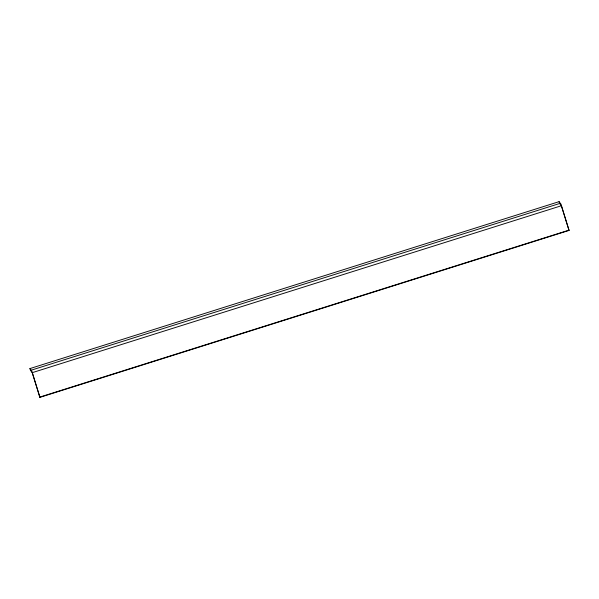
<?xml version="1.0" encoding="UTF-8"?>
<svg xmlns="http://www.w3.org/2000/svg" width="599" height="599" viewBox="0 0 599 599"><rect width="100%" height="100%" fill="white"/><g stroke="black" fill="none" stroke-linecap="round" stroke-linejoin="round"><path stroke-width="0.9" d="M29.95 368.58L559.092 201.646L560.964 204.139L569.05 230.42L39.908 397.354L32.211 372.675L30.519 370.414L29.95 368.58L30.886 369.823M30.519 370.414L559.661 203.488L561.353 205.749L569.05 230.42M32.211 372.675L561.353 205.749M39.729 397.122L568.878 230.188M559.092 201.646L559.661 203.488M31.822 371.066L39.908 397.354"/></g></svg>
